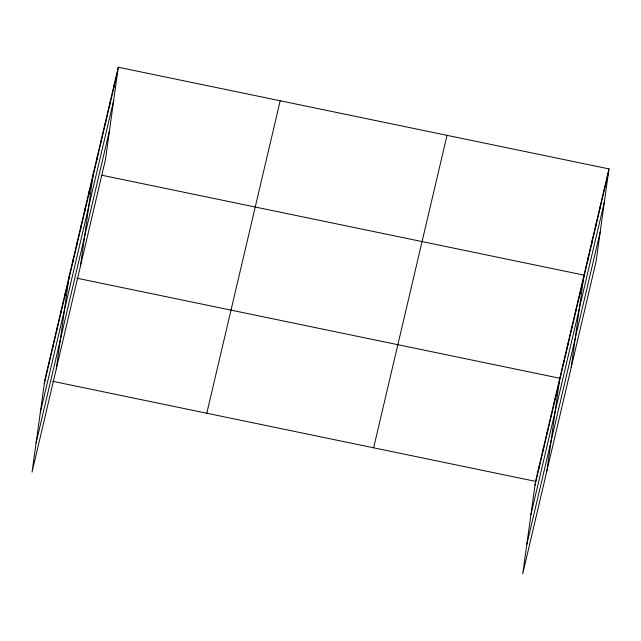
<?xml version="1.0" encoding="UTF-8"?>
<svg xmlns="http://www.w3.org/2000/svg" width="641" height="641" viewBox="0 0 641 641"><rect width="100%" height="100%" fill="white"/><g stroke="black" fill="none" stroke-linecap="round" stroke-linejoin="round"><path stroke-width="0.96" d="M48.347 366.54L48.908 362.502M52.386 349.353L52.947 345.315M56.424 332.174L56.985 328.136M60.462 314.987L61.023 310.949M64.501 297.801L65.062 293.762M56.272 368.992L69.092 276.575M72.569 263.427L73.13 259.389M76.608 246.248L77.168 242.21M80.646 229.061L81.207 225.023M84.684 211.875L85.245 207.836M88.722 194.688L89.283 190.649M80.494 265.879L93.314 173.463M96.919 159.793L97.472 155.763M101.078 142.094L101.639 138.055M105.236 124.386L105.797 120.348M109.395 106.678L109.956 102.64M113.553 88.971L114.114 84.933M118.273 67.225L105.453 159.641L32.05 472.105L44.87 379.688L118.273 67.225L608.95 168.895L596.13 261.312L522.727 573.775L535.547 481.359L608.95 168.895M539.025 468.21L539.586 464.172M543.063 451.024L543.624 446.985M547.102 433.837L547.662 429.799M551.14 416.65L551.701 412.612M555.178 399.471L555.739 395.433M546.949 470.662L559.769 378.246L76.808 278.178M563.247 365.098L563.808 361.059M567.285 347.911L567.846 343.872M571.323 330.724L571.884 326.686M575.362 313.537L575.922 309.507M579.4 296.358L579.961 292.32M571.171 367.549L583.991 275.133L101.991 175.265M587.597 261.464L588.158 257.426M591.755 243.756L592.316 239.718M595.914 226.049L596.475 222.01M600.072 208.349L600.633 204.311M604.231 190.641L604.792 186.603M44.317 383.727L117.712 71.263M40.263 412.892L113.665 100.429M36.096 442.939L109.499 130.484M206.795 413.237L280.197 100.781M373.631 447.803L447.025 135.347M534.995 485.397L608.389 172.934M530.94 514.555L604.343 202.099M526.774 544.61L600.176 232.146M52.586 381.283L535.547 481.359"/></g></svg>
